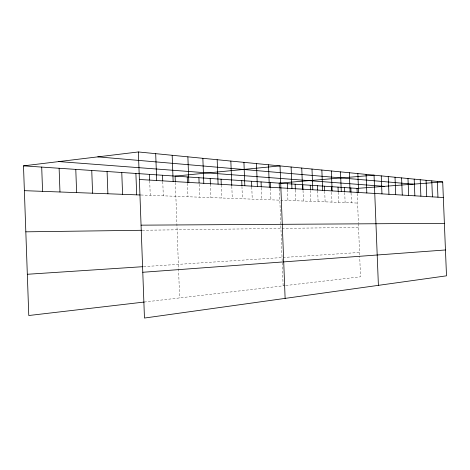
<?xml version="1.0" encoding="UTF-8"?>
<svg xmlns="http://www.w3.org/2000/svg" width="470" height="470" viewBox="0 0 470 470"><rect width="100%" height="100%" fill="white"/><g stroke="black" fill="none" stroke-linecap="round" stroke-linejoin="round"><path stroke-width="0.35" stroke-dasharray="2.35 1.76" d="M144.178 302.051L285.143 285.601M285.813 285.525L360.508 276.807L359.691 256.038M143.591 266.637L359.55 252.461M142.257 230.271L358.563 227.386M140.965 195.003L357.605 203.064M357.235 193.534L358.393 223.091M358.422 223.808L359.662 255.322M351.055 192.935L351.443 202.834M344.727 192.571L345.121 202.599M338.23 192.195L338.629 202.358M331.579 192.283L331.967 202.112M324.705 191.184L325.123 201.859M317.667 190.773L318.09 201.595M310.441 190.356L310.864 201.325M303.027 190.409L303.438 201.048M295.377 189.974L295.795 200.766M287.511 189.522L287.934 200.473M279.403 188.817L283.128 285.836M270.491 188.305L270.932 199.838M261.291 187.777L261.737 199.497M251.773 186.989L252.237 199.145M241.956 186.42L242.42 198.781M231.816 186.32L232.274 198.405M221.282 184.992L221.77 198.011M210.395 184.14L210.901 197.606M199.151 184.205L199.638 197.189M187.465 183.294L187.965 196.754M175.351 182.595L179.628 297.915M162.773 181.643L163.296 195.837M149.713 180.88L150.241 195.35"/><path stroke-width="0.7" d="M144.178 302.051L28.776 315.517L23.5 165.857L138.374 151.957L442.705 181.937L446.5 275.831L144.46 318.043L138.374 151.957M23.5 165.857L357.03 188.4L442.705 181.937M142.786 272.271L445.454 249.97M27.325 274.274L142.88 266.684M25.827 231.828L141.546 230.282M141.059 225.159L444.379 223.338M24.375 190.667L140.248 194.98M139.384 179.487L443.333 197.512M58.809 161.58L384.172 186.349M97.778 156.868L413.283 184.158M437.312 181.408L437.952 197.194M431.771 180.862L432.418 196.865M426.073 180.298L426.725 196.525M420.215 179.722L420.879 196.178M414.188 179.129L414.857 195.826M407.984 178.518L408.665 195.455M401.597 177.889L402.285 195.079M395.017 177.237L395.716 194.686M388.238 176.573L388.943 194.286M381.246 175.88L381.963 193.875M378.397 285.349L374.038 175.169L279.186 183.136L279.374 188.106M366.083 174.388L366.817 192.976M357.852 173.577L358.598 192.488M357.03 188.4L357.206 192.8M350.861 187.982L351.025 192.224M349.333 172.737L350.085 191.983M344.528 187.554L344.698 191.854M340.503 171.867L341.273 191.46M338.03 187.113L338.2 191.472M331.35 170.968L332.131 190.914M331.362 186.666L331.526 190.879M324.512 186.202L324.676 190.473M321.856 170.028L322.643 190.356M317.473 185.726L317.644 190.056M311.998 169.059L312.797 189.768M310.241 185.239L310.412 189.627M302.803 184.733L302.997 189.698M301.752 168.049L302.568 189.163M295.154 184.216L295.348 189.251M291.106 167.003L291.935 188.535M287.288 183.688L287.481 188.793M285.12 298.385L280.032 165.91L175.11 176.103L175.322 181.872M270.268 182.536L270.462 187.583M268.493 164.776L269.351 187.195M261.067 181.913L261.261 187.042M256.473 163.589L257.349 186.484M251.556 181.267L251.75 186.273M243.936 162.356L244.823 185.738M241.733 180.603L241.927 185.697M230.846 161.063L231.786 185.609M221.064 179.211L221.253 184.269M217.169 159.718L218.086 184.152M210.184 178.471L210.395 184.14M202.858 158.308L203.798 183.306M198.91 177.713L199.098 182.76M187.877 156.833L188.828 182.419M187.225 176.92L187.436 182.589M172.173 155.282L173.142 181.491M162.532 175.251L162.743 180.932M155.688 153.661L156.68 180.509M149.472 174.37L149.683 180.157M135.895 173.454L136.682 194.844M121.777 172.496L122.57 194.322M107.072 171.503L107.883 193.775M91.756 170.469L92.578 193.205M75.788 169.388L76.622 192.612M59.12 168.26L59.966 191.989M41.707 167.085L42.57 191.343"/></g></svg>
